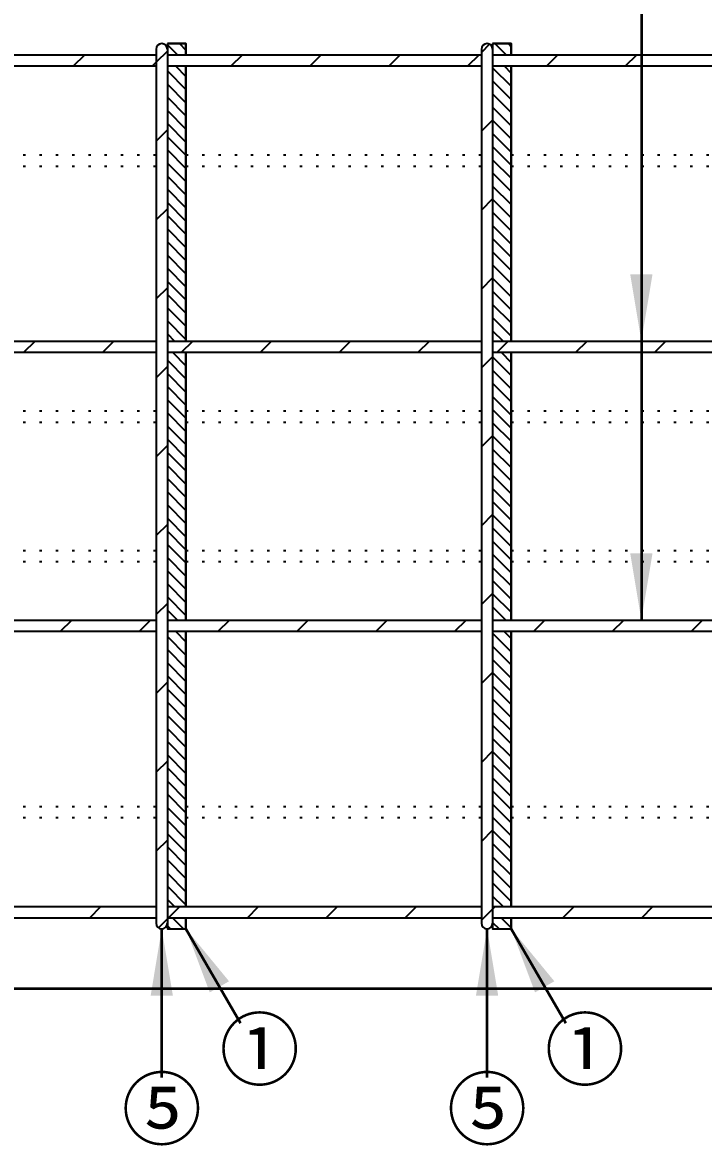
# Model space of a CAD drawing. Units: millimetres, scale not verified. Extents: x -2102 to 2102, y -1485 to 1485.
# Drawn here: x 1176 to 1542, y 486 to 1090 of the extents above; entities that cross this region are included whole.
import ezdxf
from ezdxf.enums import TextEntityAlignment as Align

# ---------------------------------------------------------------- set-up
doc = ezdxf.new("R2010")
doc.units = ezdxf.units.MM
doc.header["$LTSCALE"] = 5
doc.linetypes.add('DOTTED', pattern=[1.75, 0.25, -1.5])
doc.layers.add('0-0_V-nasSTD', color=7, linetype='Continuous', lineweight=35)
doc.layers.add('0-1_0', color=7, linetype='Continuous', lineweight=35)
doc.styles.add('ＭＳ ゴシック', font='')
doc.styles.get('ＭＳ ゴシック').set_extended_font_data('MS Gothic')

msp = doc.modelspace()

# ---------------------------------------------------------------- linework, layer by layer
at = {"layer": '0-0_V-nasSTD', "lineweight": 50}
for p, q in [((1508.762, 1149.66), (1508.762, 768.66)), ((1250.762, 522.71), (1250.762, 602.66)), ((1293.052, 551.928), (1263.762, 602.66)), ((1425.762, 522.71), (1425.762, 602.66)), ((1468.052, 551.928), (1438.762, 602.66))]:
    msp.add_line(p, q, dxfattribs=at)
at = {"layer": '0-0_V-nasSTD'}
for p, q in [((1253.762, 1078.66), (1253.762, 1075.66)), ((1253.762, 1078.09), (1259.193, 1072.66)), ((1260.264, 1078.66), (1263.762, 1075.161)), ((1428.762, 1078.66), (1428.762, 1075.66)), ((1429.969, 1078.66), (1435.969, 1072.66)), ((1437.04, 1078.66), (1438.762, 1076.938)), ((1428.762, 1072.795), (1428.898, 1072.66)), ((1253.762, 1063.948), (1263.762, 1053.948)), ((1258.121, 1066.66), (1263.762, 1061.019)), ((1428.762, 1065.724), (1438.762, 1055.724)), ((1434.898, 1066.66), (1438.762, 1062.795)), ((1253.762, 1056.877), (1263.762, 1046.877)), ((1428.762, 1058.653), (1438.762, 1048.653)), ((1428.762, 1051.582), (1438.762, 1041.582)), ((1253.762, 1049.806), (1263.762, 1039.806)), ((1253.762, 1042.734), (1263.762, 1032.734)), ((1428.762, 1044.511), (1438.762, 1034.511)), ((1253.762, 1035.663), (1263.762, 1025.663)), ((1428.762, 1037.44), (1438.762, 1027.44)), ((1253.762, 1028.592), (1263.762, 1018.592)), ((1428.762, 1030.369), (1438.762, 1020.369)), ((1253.762, 1021.521), (1263.762, 1011.521)), ((1428.762, 1023.298), (1438.762, 1013.298)), ((1428.762, 1016.227), (1438.762, 1006.227)), ((1253.762, 1014.45), (1263.762, 1004.45)), ((1428.762, 1009.156), (1438.762, 999.156)), ((1253.762, 1007.379), (1263.762, 997.379)), ((1253.762, 1000.308), (1263.762, 990.308)), ((1428.762, 1002.085), (1438.762, 992.085)), ((1253.762, 993.237), (1263.762, 983.237)), ((1428.762, 995.014), (1438.762, 985.014)), ((1253.762, 986.166), (1263.762, 976.166)), ((1428.762, 987.943), (1438.762, 977.943)), ((1253.762, 979.095), (1263.762, 969.095)), ((1428.762, 980.872), (1438.762, 970.872)), ((1428.762, 973.8), (1438.762, 963.8)), ((1253.762, 972.024), (1263.762, 962.024)), ((1428.762, 966.729), (1438.762, 956.729)), ((1253.762, 964.953), (1263.762, 954.953)), ((1253.762, 957.882), (1263.762, 947.882)), ((1428.762, 959.658), (1438.762, 949.658)), ((1253.762, 950.811), (1263.762, 940.811)), ((1428.762, 952.587), (1438.762, 942.587)), ((1253.762, 943.74), (1263.762, 933.74)), ((1428.762, 945.516), (1438.762, 935.516)), ((1253.762, 936.668), (1263.762, 926.668)), ((1428.762, 938.445), (1438.762, 928.445)), ((1428.762, 931.374), (1438.762, 921.374)), ((1253.762, 929.597), (1263.762, 919.597)), ((1428.762, 924.303), (1434.406, 918.66)), ((1253.762, 922.526), (1257.629, 918.66)), ((1256.558, 912.66), (1263.762, 905.455)), ((1263.629, 912.66), (1263.762, 912.526)), ((1433.335, 912.66), (1438.762, 907.232)), ((1253.762, 908.384), (1263.762, 898.384)), ((1428.762, 910.161), (1438.762, 900.161)), ((1253.762, 901.313), (1263.762, 891.313)), ((1428.762, 903.09), (1438.762, 893.09)), ((1253.762, 894.242), (1263.762, 884.242)), ((1428.762, 896.019), (1438.762, 886.019)), ((1428.762, 888.948), (1438.762, 878.948)), ((1253.762, 887.171), (1263.762, 877.171)), ((1428.762, 881.877), (1438.762, 871.877)), ((1253.762, 880.1), (1263.762, 870.1)), ((1253.762, 873.029), (1263.762, 863.029)), ((1428.762, 874.806), (1438.762, 864.806)), ((1253.762, 865.958), (1263.762, 855.958)), ((1428.762, 867.734), (1438.762, 857.734)), ((1253.762, 858.887), (1263.762, 848.887)), ((1428.762, 860.663), (1438.762, 850.663)), ((1253.762, 851.816), (1263.762, 841.816)), ((1428.762, 853.592), (1438.762, 843.592)), ((1428.762, 846.521), (1438.762, 836.521)), ((1253.762, 844.745), (1263.762, 834.745)), ((1428.762, 839.45), (1438.762, 829.45)), ((1253.762, 837.674), (1263.762, 827.674)), ((1253.762, 830.602), (1263.762, 820.602)), ((1428.762, 832.379), (1438.762, 822.379)), ((1253.762, 823.531), (1263.762, 813.531)), ((1428.762, 825.308), (1438.762, 815.308)), ((1253.762, 816.46), (1263.762, 806.46)), ((1428.762, 818.237), (1438.762, 808.237)), ((1253.762, 809.389), (1263.762, 799.389)), ((1428.762, 811.166), (1438.762, 801.166)), ((1428.762, 804.095), (1438.762, 794.095)), ((1253.762, 802.318), (1263.762, 792.318)), ((1253.762, 795.247), (1263.762, 785.247)), ((1428.762, 797.024), (1438.762, 787.024)), ((1253.762, 788.176), (1263.762, 778.176)), ((1428.762, 789.953), (1438.762, 779.953)), ((1253.762, 781.105), (1263.762, 771.105)), ((1428.762, 782.882), (1438.762, 772.882)), ((1253.762, 774.034), (1259.137, 768.66)), ((1428.762, 775.811), (1435.913, 768.66)), ((1258.066, 762.66), (1263.762, 756.963)), ((1428.762, 761.668), (1438.762, 751.668)), ((1434.842, 762.66), (1438.762, 758.74)), ((1253.762, 759.892), (1263.762, 749.892)), ((1253.762, 752.821), (1263.762, 742.821)), ((1428.762, 754.597), (1438.762, 744.597)), ((1253.762, 745.75), (1263.762, 735.75)), ((1428.762, 747.526), (1438.762, 737.526)), ((1253.762, 738.679), (1263.762, 728.679)), ((1428.762, 740.455), (1438.762, 730.455)), ((1253.762, 731.607), (1263.762, 721.607)), ((1428.762, 733.384), (1438.762, 723.384)), ((1428.762, 726.313), (1438.762, 716.313)), ((1253.762, 724.536), (1263.762, 714.536)), ((1428.762, 719.242), (1438.762, 709.242)), ((1253.762, 717.465), (1263.762, 707.465)), ((1253.762, 710.394), (1263.762, 700.394)), ((1428.762, 712.171), (1438.762, 702.171)), ((1253.762, 703.323), (1263.762, 693.323)), ((1428.762, 705.1), (1438.762, 695.1)), ((1253.762, 696.252), (1263.762, 686.252)), ((1428.762, 698.029), (1438.762, 688.029)), ((1253.762, 689.181), (1263.762, 679.181)), ((1428.762, 690.958), (1438.762, 680.958)), ((1428.762, 683.887), (1438.762, 673.887)), ((1253.762, 682.11), (1263.762, 672.11)), ((1428.762, 676.816), (1438.762, 666.816)), ((1253.762, 675.039), (1263.762, 665.039)), ((1253.762, 667.968), (1263.762, 657.968)), ((1428.762, 669.745), (1438.762, 659.745)), ((1253.762, 660.897), (1263.762, 650.897)), ((1428.762, 662.674), (1438.762, 652.674)), ((1253.762, 653.826), (1263.762, 643.826)), ((1428.762, 655.602), (1438.762, 645.602)), ((1253.762, 646.755), (1263.762, 636.755)), ((1428.762, 648.531), (1438.762, 638.531)), ((1428.762, 641.46), (1438.762, 631.46)), ((1253.762, 639.684), (1263.762, 629.684)), ((1428.762, 634.389), (1438.762, 624.389)), ((1253.762, 632.613), (1263.762, 622.613)), ((1253.762, 625.541), (1263.762, 615.541)), ((1428.762, 627.318), (1438.762, 617.318)), ((1253.762, 618.47), (1257.573, 614.66)), ((1428.762, 620.247), (1434.35, 614.66)), ((1253.762, 604.328), (1255.431, 602.66)), ((1256.502, 608.66), (1262.502, 602.66)), ((1263.573, 608.66), (1263.762, 608.47)), ((1263.762, 602.66), (1263.762, 608.66)), ((1428.762, 606.105), (1432.208, 602.66)), ((1433.279, 608.66), (1438.762, 603.176)), ((1438.762, 602.66), (1438.762, 608.66))]:
    msp.add_line(p, q, dxfattribs=at)
for points in [[(1263.762, 1072.66), (1263.762, 1078.66), (1253.762, 1078.66)], [(1438.762, 1072.66), (1438.762, 1078.66), (1428.762, 1078.66)], [(1263.762, 918.66), (1263.762, 1012.836), (1263.762, 1018.836), (1263.762, 1066.66)], [(1438.762, 918.66), (1438.762, 1012.836), (1438.762, 1018.836), (1438.762, 1066.66)], [(1263.762, 768.66), (1263.762, 800.16), (1263.762, 806.16), (1263.762, 875.16), (1263.762, 881.16), (1263.762, 912.66)], [(1438.762, 875.16), (1438.762, 881.16), (1438.762, 912.66)], [(1438.762, 768.66), (1438.762, 800.16), (1438.762, 806.16), (1438.762, 875.16)], [(1263.762, 614.66), (1263.762, 662.483), (1263.762, 668.483), (1263.762, 762.66)], [(1438.762, 614.66), (1438.762, 662.483), (1438.762, 668.483), (1438.762, 762.66)], [(1253.762, 605.66), (1253.762, 602.66), (1263.762, 602.66)], [(1428.762, 605.66), (1428.762, 602.66), (1438.762, 602.66)]]:
    msp.add_lwpolyline(points, dxfattribs=at)
for points in [[(1502.762, 954.66), (1508.762, 918.66), (1514.762, 954.66)], [(1502.762, 804.66), (1508.762, 768.66), (1514.762, 804.66)], [(1244.762, 566.66), (1250.762, 602.66), (1256.762, 566.66)], [(1263.762, 602.66), (1276.566, 568.483), (1286.959, 574.483)], [(1419.762, 566.66), (1425.762, 602.66), (1431.762, 566.66)], [(1438.762, 602.66), (1451.566, 568.483), (1461.959, 574.483)]]:
    msp.add_solid(points, dxfattribs=at)
at = {"layer": '0-1_0'}
for p, q in [((1247.762, 1075.66), (1247.762, 605.66)), ((1263.762, 1078.66), (1253.762, 1078.66)), ((1253.762, 1075.66), (1253.762, 605.66)), ((1427.126, 1078.332), (1422.762, 1073.968)), ((1422.762, 1075.66), (1422.762, 605.66)), ((1438.762, 1078.66), (1428.762, 1078.66)), ((1428.762, 1075.66), (1428.762, 605.66)), ((938.762, 1072.66), (1247.762, 1072.66)), ((1203.322, 1066.66), (1209.322, 1072.66)), ((1253.762, 1074.674), (1247.762, 1068.674)), ((1253.762, 1072.66), (1422.762, 1072.66)), ((1288.175, 1066.66), (1294.175, 1072.66)), ((1330.602, 1066.66), (1336.602, 1072.66)), ((1373.028, 1066.66), (1379.028, 1072.66)), ((1415.454, 1066.66), (1421.454, 1072.66)), ((1428.762, 1072.66), (1707.762, 1072.66)), ((1457.881, 1066.66), (1463.881, 1072.66)), ((1500.307, 1066.66), (1506.307, 1072.66)), ((938.762, 1066.66), (1247.762, 1066.66)), ((1245.749, 1066.66), (1247.762, 1068.674)), ((1253.762, 1066.66), (1422.762, 1066.66)), ((1263.762, 1066.66), (1263.762, 918.66)), ((1428.762, 1066.66), (1707.762, 1066.66)), ((1438.762, 1066.66), (1438.762, 918.66)), ((1428.762, 1037.542), (1422.762, 1031.542)), ((1253.762, 1032.247), (1247.762, 1026.247)), ((1428.762, 995.115), (1422.762, 989.115)), ((1253.762, 989.821), (1247.762, 983.821)), ((1428.762, 952.689), (1422.762, 946.689)), ((1253.762, 947.394), (1247.762, 941.394)), ((938.762, 918.66), (1247.762, 918.66)), ((1176.602, 912.66), (1182.602, 918.66)), ((1219.028, 912.66), (1225.028, 918.66)), ((1253.762, 918.66), (1422.762, 918.66)), ((1261.454, 912.66), (1267.454, 918.66)), ((1303.881, 912.66), (1309.881, 918.66)), ((1346.307, 912.66), (1352.307, 918.66)), ((1388.734, 912.66), (1394.734, 918.66)), ((1428.762, 918.66), (1707.762, 918.66)), ((1437.16, 918.66), (1431.16, 912.66)), ((1473.586, 912.66), (1479.586, 918.66)), ((1516.013, 912.66), (1522.013, 918.66)), ((938.762, 912.66), (1247.762, 912.66)), ((1253.762, 912.66), (1422.762, 912.66)), ((1263.762, 912.66), (1263.762, 768.66)), ((1428.762, 912.66), (1707.762, 912.66)), ((1438.762, 912.66), (1438.762, 768.66)), ((1428.762, 910.262), (1422.762, 904.262)), ((1253.762, 904.968), (1247.762, 898.968)), ((1428.762, 867.836), (1422.762, 861.836)), ((1253.762, 862.542), (1247.762, 856.542)), ((1428.762, 825.409), (1422.762, 819.409)), ((1253.762, 820.115), (1247.762, 814.115)), ((1428.762, 782.983), (1422.762, 776.983)), ((1253.762, 777.689), (1247.762, 771.689)), ((938.762, 768.66), (1247.762, 768.66)), ((1196.307, 762.66), (1202.307, 768.66)), ((1238.734, 762.66), (1244.734, 768.66)), ((1253.762, 768.66), (1422.762, 768.66)), ((1281.16, 762.66), (1287.16, 768.66)), ((1323.586, 762.66), (1329.586, 768.66)), ((1366.013, 762.66), (1372.013, 768.66)), ((1408.439, 762.66), (1414.439, 768.66)), ((1428.762, 768.66), (1707.762, 768.66)), ((1450.866, 762.66), (1456.866, 768.66)), ((1493.292, 762.66), (1499.292, 768.66)), ((1535.718, 762.66), (1541.718, 768.66)), ((938.762, 762.66), (1247.762, 762.66)), ((1253.762, 762.66), (1422.762, 762.66)), ((1263.762, 762.66), (1263.762, 614.66)), ((1428.762, 762.66), (1707.762, 762.66)), ((1438.762, 762.66), (1438.762, 614.66)), ((1428.762, 740.557), (1422.762, 734.557)), ((1253.762, 735.262), (1247.762, 729.262)), ((1428.762, 698.13), (1422.762, 692.13)), ((1253.762, 692.836), (1247.762, 686.836)), ((1428.762, 655.704), (1422.762, 649.704)), ((1253.762, 650.409), (1247.762, 644.409)), ((938.762, 614.66), (1247.762, 614.66)), ((1212.013, 608.66), (1218.013, 614.66)), ((1253.762, 614.66), (1422.762, 614.66)), ((1260.439, 614.66), (1254.439, 608.66)), ((1296.866, 608.66), (1302.866, 614.66)), ((1339.292, 608.66), (1345.292, 614.66)), ((1381.718, 608.66), (1387.718, 614.66)), ((1428.762, 613.277), (1422.762, 607.277)), ((1428.762, 614.66), (1707.762, 614.66)), ((1430.145, 614.66), (1428.762, 613.277)), ((1466.571, 608.66), (1472.571, 614.66)), ((1508.998, 608.66), (1514.998, 614.66)), ((938.762, 608.66), (1247.762, 608.66)), ((1253.762, 607.983), (1249.007, 603.227)), ((1253.762, 608.66), (1422.762, 608.66)), ((1263.762, 608.66), (1263.762, 602.66)), ((1428.762, 608.66), (1707.762, 608.66)), ((1438.762, 608.66), (1438.762, 602.66)), ((1253.762, 602.66), (1263.762, 602.66)), ((1253.762, 602.66), (1263.762, 602.66)), ((1428.762, 602.66), (1438.762, 602.66)), ((1428.762, 602.66), (1438.762, 602.66))]:
    msp.add_line(p, q, dxfattribs=at)
at = {"layer": '0-1_0', "linetype": 'DOTTED'}
for p, q in [((948.762, 1018.836), (1247.762, 1018.836)), ((1263.762, 1018.836), (1422.762, 1018.836)), ((1438.762, 1018.836), (1707.762, 1018.836)), ((948.762, 1012.836), (1247.762, 1012.836)), ((1263.762, 1012.836), (1422.762, 1012.836)), ((1438.762, 1012.836), (1707.762, 1012.836)), ((948.762, 881.16), (1247.762, 881.16)), ((1263.762, 881.16), (1422.762, 881.16)), ((1438.762, 881.16), (1707.762, 881.16)), ((948.762, 875.16), (1247.762, 875.16)), ((1263.762, 875.16), (1422.762, 875.16)), ((1438.762, 875.16), (1707.762, 875.16)), ((948.762, 806.16), (1247.762, 806.16)), ((1263.762, 806.16), (1422.762, 806.16)), ((1438.762, 806.16), (1707.762, 806.16)), ((948.762, 800.16), (1247.762, 800.16)), ((1263.762, 800.16), (1422.762, 800.16)), ((1438.762, 800.16), (1707.762, 800.16)), ((948.762, 668.483), (1247.762, 668.483)), ((1263.762, 668.483), (1422.762, 668.483)), ((1438.762, 668.483), (1707.762, 668.483)), ((948.762, 662.483), (1247.762, 662.483)), ((1263.762, 662.483), (1422.762, 662.483)), ((1438.762, 662.483), (1707.762, 662.483))]:
    msp.add_line(p, q, dxfattribs=at)
at = {"layer": '0-1_0', "lineweight": 50}
msp.add_line((-169.238, 570.66), (1830.762, 570.66), dxfattribs=at)
at = {"layer": '0-1_0'}
for points in [[(1253.762, 1078.66), (1263.762, 1078.66), (1263.762, 1072.66)], [(1428.762, 1078.66), (1438.762, 1078.66), (1438.762, 1072.66)]]:
    msp.add_lwpolyline(points, dxfattribs=at)
for centre, start, end in [((1250.762, 1075.66), 0, 180), ((1425.762, 1075.66), 0, 180), ((1250.762, 605.66), 180, 0), ((1425.762, 605.66), 180, 0)]:
    msp.add_arc(centre, 3, start, end, dxfattribs=at)

# ---------------------------------------------------------------- texts
at = {"layer": '0-0_V-nasSTD', "style": 'ＭＳ ゴシック'}
for s, p in [('①', (1281.816, 512.379)), ('①', (1456.816, 512.379)), ('⑤', (1229.199, 480.36)), ('⑤', (1404.199, 480.36))]:
    msp.add_text(s, height=31.67, dxfattribs=at).set_placement(p, align=Align.BOTTOM_LEFT)

doc.saveas('drawing.dxf')
